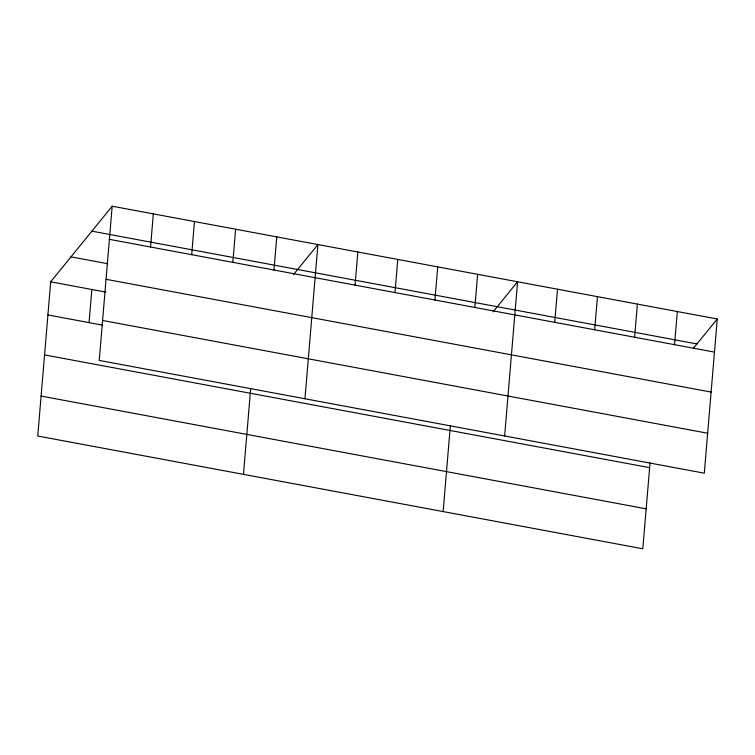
<?xml version="1.0" encoding="UTF-8"?>
<svg xmlns="http://www.w3.org/2000/svg" width="755" height="755" viewBox="0 0 755 755"><rect width="100%" height="100%" fill="white"/><g stroke="black" fill="none" stroke-linecap="round" stroke-linejoin="round"><path stroke-width="1.13" d="M112.184 206.209L99.235 360.418L704.302 473.187L717.25 318.978L112.184 206.209L50.698 281.813L37.75 436.022L642.816 548.791L650.027 462.966M89.062 322.621L91.846 289.486M150.547 247.017L153.331 213.882M191.695 254.68L194.469 221.545M232.833 262.353L235.617 229.218M243.469 474.357L250.679 388.542M273.98 270.016L276.764 236.881M304.954 398.763L317.902 244.554L293.431 274.641M355.058 285.135L357.842 252M394.997 292.572L397.772 259.437M434.927 300.018L437.711 266.883M443.147 511.579L450.348 425.754M474.857 307.455L477.641 274.32M504.633 435.975L517.581 281.766L493.109 311.853M554.727 322.347L557.511 289.212M594.666 329.784L597.45 296.649M634.596 337.23L637.38 304.095M674.536 344.667L677.32 311.532M693.477 348.215L717.25 318.978M91.893 231.162L696.959 343.931M109.4 239.344L714.466 352.113M70.989 256.87L107.559 263.684M106.049 279.303L711.116 392.062M50.698 281.813L105.558 292.043M102.586 320.469L707.652 433.228M47.914 314.948L102.774 325.178M44.564 354.907L649.63 467.666M41.1 396.064L646.176 508.832"/></g></svg>
